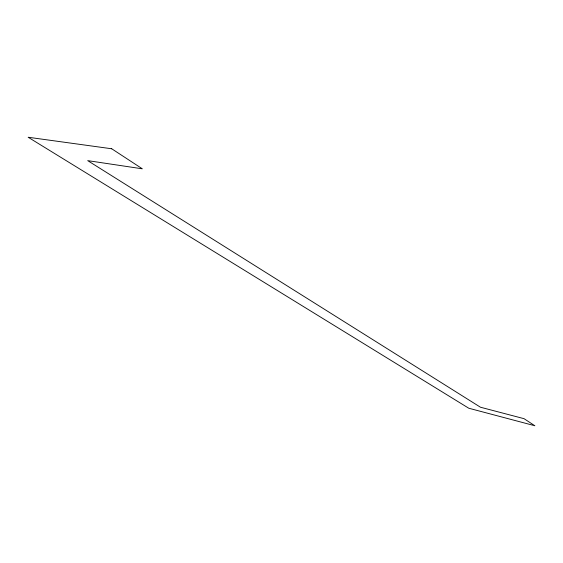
<?xml version="1.0" encoding="UTF-8"?>
<svg xmlns="http://www.w3.org/2000/svg" width="563" height="563" viewBox="0 0 563 563"><rect width="100%" height="100%" fill="white"/><g stroke="black" fill="none" stroke-linecap="round" stroke-linejoin="round"><path stroke-width="0.84" d="M111.706 148.766L28.15 137.245L468.775 408.231L534.85 425.755L524.033 418.675L480.464 407.225L87.694 160.631L142.34 168.816L111.706 148.766"/></g></svg>
